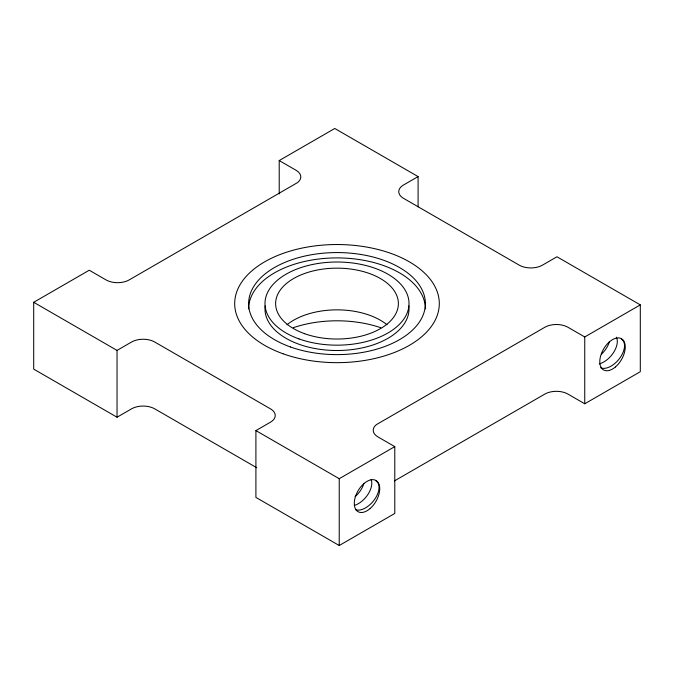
<?xml version="1.0" encoding="UTF-8"?>
<svg xmlns="http://www.w3.org/2000/svg" width="674" height="674" viewBox="0 0 674 674"><rect width="100%" height="100%" fill="white"/><g stroke="black" fill="none" stroke-linecap="round" stroke-linejoin="round"><path stroke-width="1.01" d="M256.777 467.756L154.717 408.832A16.37 9.453 0 0 0 131.573 408.832L117.032 417.223L33.7 369.116L33.7 302.297L89.254 270.223L106.037 279.912A16.37 9.453 0 0 0 129.181 279.912L297.403 182.679A16.37 9.453 0 0 0 295.996 170.244L279.213 160.555L279.213 193.96M279.213 160.555L334.767 128.481L418.091 176.588L418.091 206.867M33.7 302.297L117.032 350.404L131.573 342.013A16.37 9.453 0 0 1 154.717 342.013L270.451 408.832A16.37 9.453 0 0 1 270.451 422.194L255.909 430.593L255.909 497.412L339.233 545.519L394.787 513.445L394.787 446.626L378.004 436.937A16.37 9.453 0 0 1 376.598 424.502L544.819 327.269A16.37 9.453 0 0 1 567.963 327.269L584.746 336.958L640.3 304.884L640.3 371.703L584.746 403.777L567.963 394.088A16.37 9.453 0 0 0 544.819 394.088L394.416 480.924M418.091 176.588L403.549 184.988A16.37 9.453 0 0 0 403.549 198.35L519.283 265.168A16.37 9.453 0 0 0 542.427 265.168L556.968 256.777L640.3 304.884M255.909 430.593L339.233 478.7L394.787 446.626M584.746 336.958L584.746 403.777M339.233 478.7L339.233 545.519M117.032 350.404L117.032 417.223M293.257 327.707A85.927 49.606 0 0 1 380.743 327.707M286.972 324.758A61.376 35.436 0 0 1 387.028 324.758M248.613 308.936A88.387 51.03 0 0 1 337 257.906A88.387 51.03 0 0 1 425.387 308.936M408.823 305.886A72.017 41.577 0 0 1 337 350.514A72.017 41.577 0 0 1 265.177 305.886M621.327 339.073A17.802 10.169 -49.9 0 1 619.92 357.961A17.802 10.169 -49.9 0 1 600.677 367.793M616.314 337.177A17.802 10.169 -49.9 0 1 613.61 352.418A17.802 10.169 -49.9 0 1 599.279 363.85M609.422 341.642A17.802 10.169 -49.9 0 1 601.41 354.204M375.814 480.815A17.802 10.169 -49.9 0 1 374.727 499.257A17.802 10.169 -49.9 0 1 355.788 509.771M371.096 479.526A17.802 10.169 -49.9 0 1 368.105 494.16A17.802 10.169 -49.9 0 1 354.6 505.357M363.918 483.384A17.802 10.169 -49.9 0 1 355.08 496.671M283.004 353.757A102.296 59.059 0 0 0 439.246 305.507A102.296 59.059 0 0 0 288.75 251.512A102.296 59.059 0 0 0 283.004 353.757M370.144 508.516A18.004 10.396 -60 0 0 376.134 480.554A18.004 10.396 -60 0 0 354.76 499.156A18.004 10.396 -60 0 0 370.144 508.516M615.429 366.959A18.004 10.396 -60 0 0 621.799 338.904A18.004 10.396 -60 0 0 600.332 357.119A18.004 10.396 -60 0 0 615.429 366.959M290.427 346.958A88.387 51.03 0 0 0 425.336 305.196A88.387 51.03 0 0 0 295.237 258.622A88.387 51.03 0 0 0 290.427 346.958M304.656 333.706A61.376 35.436 0 0 0 398.351 304.707A61.376 35.436 0 0 0 307.993 272.363A61.376 35.436 0 0 0 304.656 333.706M299.054 338.929A72.017 41.577 0 0 0 408.983 304.892A72.017 41.577 0 0 0 302.971 266.946A72.017 41.577 0 0 0 299.054 338.929"/></g></svg>
